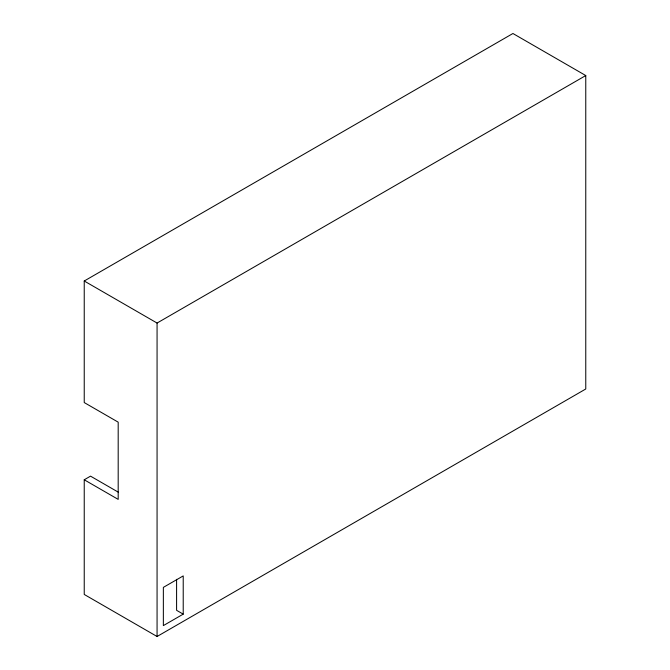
<?xml version="1.0" encoding="UTF-8"?>
<svg xmlns="http://www.w3.org/2000/svg" width="670" height="670" viewBox="0 0 670 670"><rect width="100%" height="100%" fill="white"/><g stroke="black" fill="none" stroke-linecap="round" stroke-linejoin="round"><path stroke-width="1" d="M84.236 479.779L118.188 499.376L118.188 422.159L84.236 402.561L84.236 281.006L512.935 33.5L585.764 75.551L585.764 388.994L157.065 636.5L84.236 594.449L84.236 479.779L90.525 476.144L118.222 492.132M84.236 281.006L157.065 323.049L585.764 75.551M183.22 614.139L163.354 625.604L163.354 587.381L183.22 575.915L183.22 614.139L176.595 610.32L176.595 579.324M157.065 323.049L157.065 636.5"/></g></svg>
